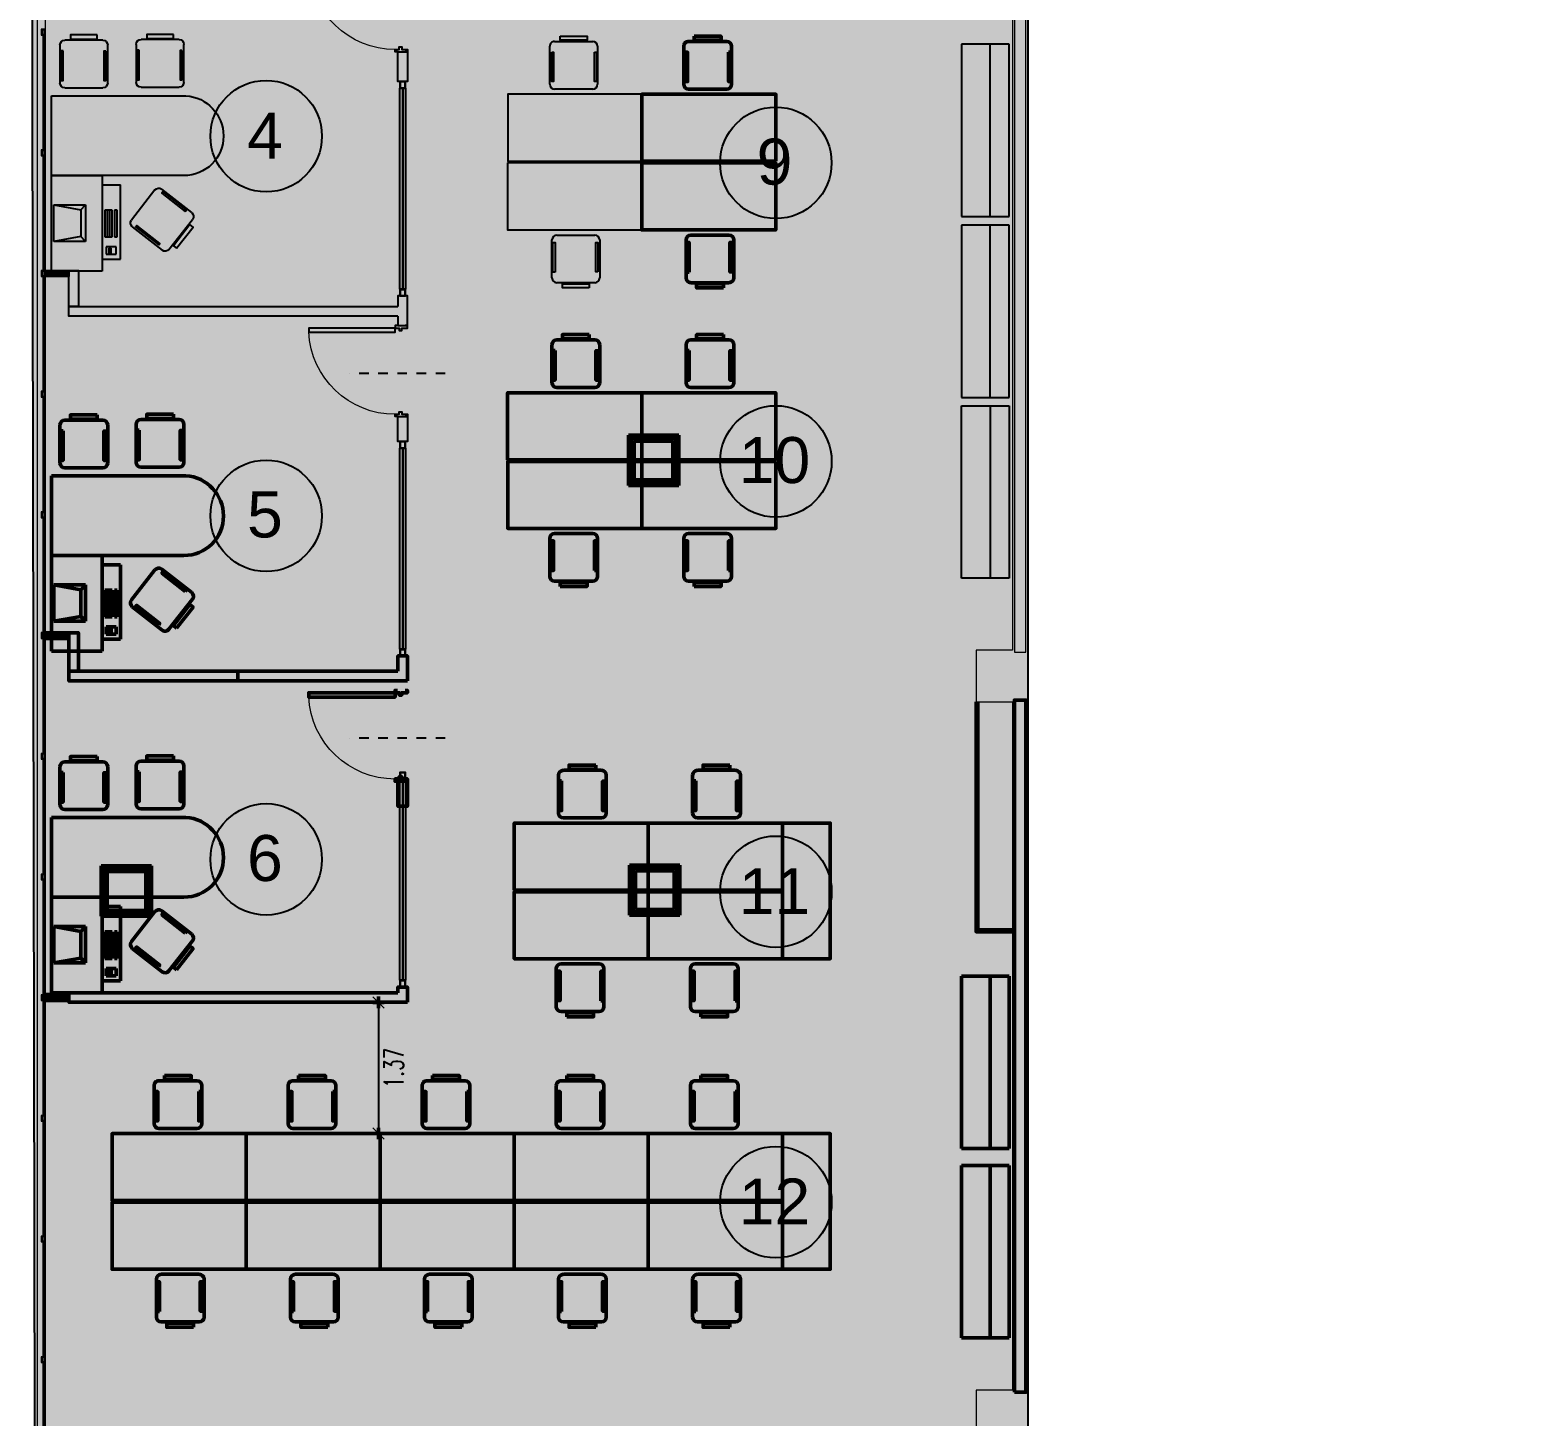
# Model space of a CAD drawing. Header units: millimetres. Extents: x 14 to 290, y 66 to 213.
# Drawn here: x 170.68 to 186.25, y 178.15 to 192.63 of the extents above; entities that cross this region are included whole.
import ezdxf

# ---------------------------------------------------------------- set-up
doc = ezdxf.new("R2010")
doc.units = ezdxf.units.MM
doc.linetypes.add('PIR13A-P-XREF-01-Apoyo$0$DASHDOT2', pattern=[12.7, 6.35, -3.175, 0, -3.175])
doc.layers.add('CARPINTERIA', color=252, linetype='Continuous')
doc.layers.add('IRI-OCASA-Layout R 9$0$OCA_Mobiliario', color=252, linetype='Continuous')
for name, color, linetype, lineweight in [('Durlock', 252, 'Continuous', 50), ('OCASA_TODAS_r08$0$CARPINTERIA', 252, 'Continuous', 15), ('OCASA_TODAS_r08$0$MURO CERAMICO DE 12', 252, 'Continuous', 20), ('OCASA_TODAS_r08$0$REVOQUES', 251, 'Continuous', 15), ('PIR13A-P-XREF-01-Apoyo$0$10-EJES-CARP', 251, 'PIR13A-P-XREF-01-Apoyo$0$DASHDOT2', 25), ('PIR13A-P-XREF-01-Apoyo$0$20-CARPINTERIAS BATIENTE', 251, 'Continuous', 9)]:
    doc.layers.add(name, color=color, linetype=linetype, lineweight=lineweight)
doc.styles.add('COTAS', font='romans.shx', dxfattribs={"width": 0.7})
doc.styles.add('IRI-OCASA-Layout R 9$0$Standard', font='arial.ttf')
doc.dimstyles.new('COTA-I-100', dxfattribs={"dimtxt": 0.2, "dimasz": 0.06, "dimexe": 0, "dimexo": 0, "dimgap": 0.04, "dimtad": 0, "dimzin": 4, "dimdsep": 46, "dimtxsty": 'COTAS', "dimblk": 'M2_COTA', "dimcen": 0.06, "dimclrd": 1, "dimclre": 251, "dimclrt": 2, "dimadec": 0, "dimazin": 0, "dimtfac": 1, "dimtmove": 0, "dimatfit": 3, "dimldrblk": 'M2_COTA', "dimfxl": 0, "dimtvp": -0.8, "dimtolj": 1, "dimtzin": 0, "dimarcsym": 0})

# ---------------------------------------------------------------- blocks, each defined once
blk = doc.blocks.new('OCASA_TODAS_r08$0$car facha iriarte planta 1')
at = {"layer": 'OCASA_TODAS_r08$0$CARPINTERIA', "ltscale": 5}
for p, q in [((-106.56423, -843.192496, -1.198231), (-106.56423, -844.392696, -1.198231)), ((-106.56173, -843.192496, -1.198231), (-106.56173, -844.392696, -1.198231)), ((-106.55923, -843.192496, -1.198231), (-106.55923, -844.392696, -1.198231)), ((-106.55673, -843.192496, -1.198231), (-106.55673, -844.392696, -1.198231)), ((-106.55423, -843.192496, -1.198231), (-106.55423, -844.392696, -1.198231)), ((-106.56423, -844.452696, -1.198231), (-106.56423, -845.652896, -1.198231)), ((-106.56173, -844.452696, -1.198231), (-106.56173, -845.652896, -1.198231)), ((-106.55923, -844.452696, -1.198231), (-106.55923, -845.652896, -1.198231)), ((-106.55673, -844.452696, -1.198231), (-106.55673, -845.652896, -1.198231)), ((-106.55423, -844.452696, -1.198231), (-106.55423, -845.652896, -1.198231)), ((-106.56423, -845.712896, -1.198231), (-106.56423, -846.913096, -1.198231)), ((-106.56173, -845.712896, -1.198231), (-106.56173, -846.913096, -1.198231)), ((-106.55923, -845.712896, -1.198231), (-106.55923, -846.913096, -1.198231)), ((-106.55673, -845.712896, -1.198231), (-106.55673, -846.913096, -1.198231)), ((-106.55423, -845.712896, -1.198231), (-106.55423, -846.913096, -1.198231)), ((-106.56423, -846.973096, -2.371649), (-106.56423, -848.173296, -2.371649)), ((-106.56173, -846.973096, -2.371649), (-106.56173, -848.173296, -2.371649)), ((-106.55923, -846.973096, -2.371649), (-106.55923, -848.173296, -2.371649)), ((-106.55673, -846.973096, -2.371649), (-106.55673, -848.173296, -2.371649)), ((-106.55423, -846.973096, -2.371649), (-106.55423, -848.173296, -2.371649)), ((-106.56423, -848.233296, -1.198231), (-106.56423, -849.433496, -1.198231)), ((-106.56173, -848.233296, -1.198231), (-106.56173, -849.433496, -1.198231)), ((-106.55923, -848.233296, -1.198231), (-106.55923, -849.433496, -1.198231)), ((-106.55673, -848.233296, -1.198231), (-106.55673, -849.433496, -1.198231)), ((-106.55423, -848.233296, -1.198231), (-106.55423, -849.433496, -1.198231)), ((-106.56423, -849.493496, -1.198231), (-106.56423, -850.693696, -1.198231)), ((-106.56173, -849.493496, -1.198231), (-106.56173, -850.693696, -1.198231)), ((-106.55923, -849.493496, -1.198231), (-106.55923, -850.693696, -1.198231)), ((-106.55673, -849.493496, -1.198231), (-106.55673, -850.693696, -1.198231)), ((-106.55423, -849.493496, -1.198231), (-106.55423, -850.693696, -1.198231)), ((-106.56423, -850.753696, -2.371649), (-106.56423, -851.953896, -2.371649)), ((-106.56173, -850.753696, -2.371649), (-106.56173, -851.953896, -2.371649)), ((-106.55923, -850.753696, -2.371649), (-106.55923, -851.953896, -2.371649)), ((-106.55673, -850.753696, -2.371649), (-106.55673, -851.953896, -2.371649)), ((-106.55423, -850.753696, -2.371649), (-106.55423, -851.953896, -2.371649)), ((-106.56423, -852.013896, -1.198231), (-106.56423, -853.214096, -1.198231)), ((-106.56173, -852.013896, -1.198231), (-106.56173, -853.214096, -1.198231)), ((-106.55923, -852.013896, -1.198231), (-106.55923, -853.214096, -1.198231)), ((-106.55673, -852.013896, -1.198231), (-106.55673, -853.214096, -1.198231)), ((-106.55423, -852.013896, -1.198231), (-106.55423, -853.214096, -1.198231)), ((-106.56423, -853.274096, -1.198231), (-106.56423, -854.474296, -1.198231)), ((-106.56173, -853.274096, -1.198231), (-106.56173, -854.474296, -1.198231)), ((-106.55923, -853.274096, -1.198231), (-106.55923, -854.474296, -1.198231)), ((-106.55673, -853.274096, -1.198231), (-106.55673, -854.474296, -1.198231)), ((-106.55423, -853.274096, -1.198231), (-106.55423, -854.474296, -1.198231)), ((-106.56423, -854.534296, -1.198231), (-106.56423, -855.734496, -1.198231)), ((-106.56173, -854.534296, -1.198231), (-106.56173, -855.734496, -1.198231)), ((-106.55923, -854.534296, -1.198231), (-106.55923, -855.734496, -1.198231)), ((-106.55673, -854.534296, -1.198231), (-106.55673, -855.734496, -1.198231)), ((-106.55423, -854.534296, -1.198231), (-106.55423, -855.734496, -1.198231)), ((-106.56423, -855.794496, -1.198231), (-106.56423, -856.994696, -1.198231)), ((-106.56173, -855.794496, -1.198231), (-106.56173, -856.994696, -1.198231)), ((-106.55923, -855.794496, -1.198231), (-106.55923, -856.994696, -1.198231)), ((-106.55673, -855.794496, -1.198231), (-106.55673, -856.994696, -1.198231)), ((-106.55423, -855.794496, -1.198231), (-106.55423, -856.994696, -1.198231)), ((-106.56423, -857.054696, -1.198231), (-106.56423, -858.254896, -1.198231)), ((-106.56173, -857.054696, -1.198231), (-106.56173, -858.254896, -1.198231)), ((-106.55923, -857.054696, -1.198231), (-106.55923, -858.254896, -1.198231)), ((-106.55673, -857.054696, -1.198231), (-106.55673, -858.254896, -1.198231)), ((-106.55423, -857.054696, -1.198231), (-106.55423, -858.254896, -1.198231))]:
    blk.add_line(p, q, dxfattribs=at)
for points, elevation in [([(-106.540619, -888.449626), (-106.620619, -888.449626), (-106.620619, -828.023271), (-106.540619, -828.023271)], 0.000029), ([(-106.580603, -843.132496), (-106.580603, -843.192496), (-106.540603, -843.192496), (-106.540603, -843.132496)], -2.371649), ([(-106.570603, -843.142496), (-106.570603, -843.182496), (-106.550603, -843.182496), (-106.550603, -843.142496)], -2.371649), ([(-106.580603, -844.392696), (-106.580603, -844.452696), (-106.540603, -844.452696), (-106.540603, -844.392696)], -2.371649), ([(-106.570603, -844.402696), (-106.570603, -844.442696), (-106.550603, -844.442696), (-106.550603, -844.402696)], -2.371649), ([(-106.580603, -845.652896), (-106.580603, -845.712896), (-106.540603, -845.712896), (-106.540603, -845.652896)], -2.371649), ([(-106.570603, -845.662896), (-106.570603, -845.702896), (-106.550603, -845.702896), (-106.550603, -845.662896)], -2.371649), ([(-106.580603, -846.913096), (-106.580603, -846.973096), (-106.540603, -846.973096), (-106.540603, -846.913096)], -2.371649), ([(-106.570603, -846.923096), (-106.570603, -846.963096), (-106.550603, -846.963096), (-106.550603, -846.923096)], -2.371649), ([(-106.580603, -848.173296), (-106.580603, -848.233296), (-106.540603, -848.233296), (-106.540603, -848.173296)], -3.545068), ([(-106.570603, -848.183296), (-106.570603, -848.223296), (-106.550603, -848.223296), (-106.550603, -848.183296)], -3.545068), ([(-106.580603, -849.433496), (-106.580603, -849.493496), (-106.540603, -849.493496), (-106.540603, -849.433496)], -2.371649), ([(-106.570603, -849.443496), (-106.570603, -849.483496), (-106.550603, -849.483496), (-106.550603, -849.443496)], -2.371649), ([(-106.580603, -850.693696), (-106.580603, -850.753696), (-106.540603, -850.753696), (-106.540603, -850.693696)], -2.371649), ([(-106.570603, -850.703696), (-106.570603, -850.743696), (-106.550603, -850.743696), (-106.550603, -850.703696)], -2.371649), ([(-106.580603, -851.953896), (-106.580603, -852.013896), (-106.540603, -852.013896), (-106.540603, -851.953896)], -3.545068), ([(-106.570603, -851.963896), (-106.570603, -852.003896), (-106.550603, -852.003896), (-106.550603, -851.963896)], -3.545068), ([(-106.580603, -853.214096), (-106.580603, -853.274096), (-106.540603, -853.274096), (-106.540603, -853.214096)], -2.371649), ([(-106.570603, -853.224096), (-106.570603, -853.264096), (-106.550603, -853.264096), (-106.550603, -853.224096)], -2.371649), ([(-106.580603, -854.474296), (-106.580603, -854.534296), (-106.540603, -854.534296), (-106.540603, -854.474296)], -2.371649), ([(-106.570603, -854.484296), (-106.570603, -854.524296), (-106.550603, -854.524296), (-106.550603, -854.484296)], -2.371649), ([(-106.580603, -855.734496), (-106.580603, -855.794496), (-106.540603, -855.794496), (-106.540603, -855.734496)], -2.371649), ([(-106.570603, -855.744496), (-106.570603, -855.784496), (-106.550603, -855.784496), (-106.550603, -855.744496)], -2.371649), ([(-106.580603, -856.994696), (-106.580603, -857.054696), (-106.540603, -857.054696), (-106.540603, -856.994696)], -2.371649), ([(-106.570603, -857.004696), (-106.570603, -857.044696), (-106.550603, -857.044696), (-106.550603, -857.004696)], -2.371649)]:
    blk.add_lwpolyline(points, close=True, dxfattribs=dict(at, elevation=elevation))
blk = doc.blocks.new('IRI-OCASA-Layout R 9$0$OCA_puesto gerente')
at = {"color": 253}
for p, q in [((0, 2.4735), (0, 1.4745)), ((0.5292, 2.4735), (0, 2.4735)), ((0.5292, 1.4745), (0.5292, 2.4735)), ((0.5292, 2.34927), (0.719485, 2.34927)), ((0.719485, 2.34927), (0.719485, 1.572094)), ((0.572581, 2.220396), (0.572581, 2.296596)), ((0.572581, 2.296596), (0.674181, 2.296596)), ((0.674181, 2.220396), (0.572581, 2.220396)), ((0.597981, 2.233096), (0.597981, 2.283896)), ((0.597981, 2.283896), (0.623381, 2.283896)), ((0.597981, 2.258496), (0.623381, 2.258496)), ((0.623381, 2.233096), (0.597981, 2.233096)), ((0.623381, 2.283896), (0.623381, 2.233096)), ((0.674181, 2.296596), (0.674181, 2.220396)), ((0.843753, 2.009432), (1.156759, 2.254286)), ((1.226948, 2.245711), (1.472357, 1.931996)), ((0.026144, 2.161848), (0.026144, 1.780848)), ((0.305545, 2.111048), (0.026144, 2.161848)), ((0.356345, 2.161848), (0.026144, 2.161848)), ((0.356345, 2.161848), (0.305545, 2.111048)), ((0.305545, 1.831648), (0.305545, 2.111048)), ((0.356345, 1.780848), (0.356345, 2.161848)), ((0.55734, 2.116405), (0.63354, 2.116405)), ((0.55734, 1.837005), (0.55734, 2.116405)), ((0.58274, 1.837005), (0.58274, 2.116405)), ((0.60814, 2.116405), (0.60814, 1.837005)), ((0.63354, 2.116405), (0.63354, 1.837005)), ((0.65894, 2.116405), (0.68434, 2.116405)), ((0.65894, 1.837005), (0.65894, 2.116405)), ((0.68434, 2.116405), (0.68434, 1.837005)), ((1.080587, 1.625528), (0.835178, 1.939243)), ((0.026144, 1.780848), (0.305545, 1.831648)), ((0.026144, 1.780848), (0.356345, 1.780848)), ((0.305545, 1.831648), (0.356345, 1.780848)), ((0.63354, 1.837005), (0.55734, 1.837005)), ((0.68434, 1.837005), (0.65894, 1.837005)), ((1.463782, 1.861807), (1.150775, 1.616953)), ((0.5292, 1.572094), (0.719485, 1.572094)), ((0, 1.4745), (0.5292, 1.4745)), ((1.3836, 1.4745), (0, 1.4745)), ((0, 1.4745), (0, 0.6411)), ((1.7952, 1.059702), (1.7952, 1.063102)), ((0, 0.6411), (1.404391, 0.6411)), ((0.08873, 0.111689), (0.08873, 0.509089)), ((0.13873, 0.559089), (0.53703, 0.559089)), ((0.58703, 0.509089), (0.58703, 0.111689)), ((0.884856, 0.1049), (0.884856, 0.5023)), ((0.934856, 0.5523), (1.333156, 0.5523)), ((1.383156, 0.5023), (1.383156, 0.1049)), ((0.53703, 0.061689), (0.13873, 0.061689)), ((1.333156, 0.0549), (0.934856, 0.0549))]:
    blk.add_line(p, q, dxfattribs=at)
for points in [[(1.119735, 2.199042), (1.131257, 2.184313), (0.88961, 1.995281), (0.878088, 2.01001)], [(1.306357, 2.233303), (1.478999, 2.012608), (1.445367, 1.986298), (1.272725, 2.206994)], [(1.396414, 1.849735), (1.409537, 1.832958), (1.165764, 1.642263), (1.15264, 1.659039)], [(0.12073, 0.172189), (0.09943, 0.172189), (0.09943, 0.481689), (0.12073, 0.481689)], [(0.56633, 0.174889), (0.54763, 0.174889), (0.54763, 0.481689), (0.56633, 0.481689)], [(0.916856, 0.1654), (0.895556, 0.1654), (0.895556, 0.4749), (0.916856, 0.4749)], [(1.362456, 0.1681), (1.343756, 0.1681), (1.343756, 0.4749), (1.362456, 0.4749)], [(0.47833, 0.006789), (0.19813, 0.006789), (0.19813, 0.049489), (0.47833, 0.049489)], [(1.274456, 0), (0.994256, 0), (0.994256, 0.0427), (1.274456, 0.0427)]]:
    blk.add_lwpolyline(points, close=True, dxfattribs=at)
for centre, radius, start, end in [((1.187566, 2.214904), 0.05, 38.034833, 128.034833), ((0.87456, 1.97005), 0.05, 128.034833, 218.034833), ((1.432975, 1.901189), 0.05, 308.034833, 38.034833), ((1.119968, 1.656335), 0.05, 218.034833, 308.034833), ((1.386346, 1.065648), 0.408861, 359.643216, 90.384836), ((1.374057, 1.062211), 0.422202, 274.120115, 359.595756), ((0.13873, 0.509089), 0.05, 90, 180), ((0.53703, 0.509089), 0.05, 0, 90), ((0.934856, 0.5023), 0.05, 90, 180), ((1.333156, 0.5023), 0.05, 0, 90), ((0.13873, 0.111689), 0.05, 180, 270), ((0.53703, 0.111689), 0.05, 270, 0), ((0.934856, 0.1049), 0.05, 180, 270), ((1.333156, 0.1049), 0.05, 270, 0)]:
    blk.add_arc(centre, radius, start, end, dxfattribs=at)
blk = doc.blocks.new('IRI-OCASA-Layout R 9$0$OCA_SILLA')
at = {"linetype": 'Continuous'}
for p, q in [((0.1049, 0.4983), (0.5023, 0.4983)), ((0.0549, 0.05), (0.0549, 0.4483)), ((0.5523, 0.4483), (0.5523, 0.05)), ((0.5023, 0), (0.1049, 0))]:
    blk.add_line(p, q, dxfattribs=at)
for points in [[(0.1654, 0.4663), (0.1654, 0.4876), (0.4749, 0.4876), (0.4749, 0.4663)], [(0, 0.1087), (0, 0.3889), (0.0427, 0.3889), (0.0427, 0.1087)], [(0.1681, 0.0207), (0.1681, 0.0394), (0.4749, 0.0394), (0.4749, 0.0207)]]:
    blk.add_lwpolyline(points, close=True, dxfattribs=at)
for centre, start, end in [((0.1049, 0.4483), 90, 180), ((0.5023, 0.4483), 0, 90), ((0.1049, 0.05), 180, 270), ((0.5023, 0.05), 270, 0)]:
    blk.add_arc(centre, 0.05, start, end, dxfattribs=at)
blk = doc.blocks.new('IRI-OCASA-Layout R 9$0$OCA_ESCRITORIO')
blk.add_lwpolyline([(0, 1.406141), (0, 0.706141), (1.4, 0.706141), (1.4, 1.406141)], close=True)
at = {"rotation": 90}
blk.add_blockref('IRI-OCASA-Layout R 9$0$OCA_SILLA', (0.961163, 0.100303), dxfattribs=at)
blk = doc.blocks.new('IRI-OCASA-Layout R 9$0$OCA_biblioteca')
for p, q in [((0.5, 1.8), (0, 1.8)), ((0, 1.8), (0, 0)), ((0.2, 1.8), (0.2, 0)), ((0.5, 0), (0.5, 1.8)), ((0, 0), (0.5, 0))]:
    blk.add_line(p, q)
blk = doc.blocks.new('PF_2')
at = {"layer": 'CARPINTERIA'}
for p, q in [((-0.06, 0.07), (-0.06, 2.17, -0.000008)), ((-0.033287, 2.17, -0.000002), (-0.033287, 0.07, 0.000009)), ((-0.030287, 2.17, -0.000002), (-0.030287, 0.07)), ((-0.027287, 2.17, -0.000002), (-0.027287, 0.07, 0.000009)), ((0, 2.17, -0.000008), (0, 0.07, 0.000002))]:
    blk.add_line(p, q, dxfattribs=at)
at = {"layer": 'CARPINTERIA', "color": 1, "elevation": -0.000008}
for points in [[(0, 2.17), (0, 2.24), (-0.06, 2.24), (-0.06, 2.17)], [(-0.005, 2.175), (-0.005, 2.235), (-0.055, 2.235), (-0.055, 2.175)]]:
    blk.add_lwpolyline(points, close=True, dxfattribs=at)
at = {"layer": 'CARPINTERIA', "color": 1}
for points in [[(0, 0), (0, 0.07), (-0.06, 0.07), (-0.06, 0)], [(-0.005, 0.005), (-0.005, 0.065), (-0.055, 0.065), (-0.055, 0.005)]]:
    blk.add_lwpolyline(points, close=True, dxfattribs=at)
blk = doc.blocks.new('*U86')
blk.add_lwpolyline([(25, 10), (25, 910), (70, 910), (70, 10)], close=True)
for points in [[(0, -15), (0, 10), (25, 10), (25, -35), (50, -35), (50, -60), (25, -60), (25, -120), (0, -120), (0, -95)], [(950, -15), (950, 10), (925, 10), (925, -35), (900, -35), (900, -60), (925, -60), (925, -120), (950, -120), (950, -95)]]:
    blk.add_lwpolyline(points)
at = {"layer": 'PIR13A-P-XREF-01-Apoyo$0$10-EJES-CARP', "ltscale": 0.25}
blk.add_line((500, -515), (500, 485), dxfattribs=at)
at = {"layer": 'PIR13A-P-XREF-01-Apoyo$0$20-CARPINTERIAS BATIENTE'}
blk.add_arc((23.7975, 9.5475), 902.5, 0, 87.284973, dxfattribs=at)
blk = doc.blocks.new('*U149')
for p, q in [((0.525, 0.0625), (0, 0.0625)), ((0, -0.4625), (0, 0.0625)), ((0.036, 0.0265), (0, 0.0265)), ((0, 0.025), (0, 0.0265)), ((0.0375, 0.025), (0, 0.025)), ((0.036, 0.0265), (0.036, 0.0625)), ((0.036, 0.0625), (0.0375, 0.0625)), ((0.0375, 0.025), (0.0375, 0.0625)), ((0.4875, 0.025), (0.0375, 0.025)), ((0.4875, 0.025), (0.0375, 0.025)), ((0.0375, -0.425), (0.0375, 0.025)), ((0.465, 0.0025), (0.06, 0.0025)), ((0.06, 0.0025), (0.06, -0.4025)), ((0.465, 0.0025), (0.465, -0.4025)), ((0.489, 0.0625), (0.4875, 0.0625)), ((0.4875, 0.025), (0.4875, 0.0625)), ((0.4875, -0.425), (0.4875, 0.025)), ((0.4875, 0.025), (0.525, 0.025)), ((0.489, 0.0265), (0.489, 0.0625)), ((0.489, 0.0265), (0.525, 0.0265)), ((0.525, -0.4625), (0.525, 0.0625)), ((0.525, 0.025), (0.525, 0.0265)), ((0, -0.425), (0.0375, -0.425)), ((0, -0.425), (0, -0.4265)), ((0, -0.4265), (0.036, -0.4265)), ((0, -0.4625), (0.525, -0.4625)), ((0.036, -0.4625), (0.036, -0.4265)), ((0.036, -0.4625), (0.0375, -0.4625)), ((0.0375, -0.425), (0.4875, -0.425)), ((0.0375, -0.4625), (0.0375, -0.425)), ((0.465, -0.4025), (0.06, -0.4025)), ((0.4875, -0.4625), (0.4875, -0.425)), ((0.525, -0.425), (0.4875, -0.425)), ((0.489, -0.4625), (0.4875, -0.4625)), ((0.489, -0.4625), (0.489, -0.4265)), ((0.525, -0.4265), (0.489, -0.4265)), ((0.525, -0.425), (0.525, -0.4265))]:
    blk.add_line(p, q)
for centre, radius in [((0.01875, 0.04375), 0.00525), ((0.2625, 0.01375), 0.00375), ((0.50625, 0.04375), 0.00525), ((0.04875, -0.2), 0.00375), ((0.47625, -0.2), 0.00375), ((0.01875, -0.44375), 0.00525), ((0.2625, -0.41375), 0.00375), ((0.50625, -0.44375), 0.00525)]:
    blk.add_circle(centre, radius)
blk = doc.blocks.new('M2_COTA')
for p, q in [((-1, 0), (1, 0)), ((0, 1), (0, -1))]:
    blk.add_line(p, q)
at = {"const_width": 0.2}
blk.add_lwpolyline([(-1, -1), (1, 1)], dxfattribs=at)
blk = doc.blocks.new('*D165')
at = {"layer": 'Defpoints', "color": 0}
for p in [(174.184306, 182.475573), (174.184306, 181.106343), (174.318532, 181.106343)]:
    blk.add_point(p, dxfattribs=at)
at = {"layer": 'Durlock', "color": 251, "lineweight": -2}
for p, q in [((174.184306, 182.475573), (174.318532, 182.475573)), ((174.184306, 181.106343), (174.318532, 181.106343))]:
    blk.add_line(p, q, dxfattribs=at)
at = {"layer": 'Durlock', "color": 1, "lineweight": -2}
blk.add_line((174.318532, 182.415573), (174.318532, 181.166343), dxfattribs=at)
at = {"layer": 'Durlock', "color": 1, "lineweight": -2, "xscale": 0.06, "yscale": 0.06, "zscale": 0.06}
for p, rotation in [((174.318532, 182.475573), 90), ((174.318532, 181.106343), 270)]:
    blk.add_blockref('M2_COTA', p, dxfattribs=dict(at, rotation=rotation))
at = {"layer": 'Durlock', "color": 2, "insert": (174.478532, 181.790958), "char_height": 0.2, "attachment_point": 5, "rotation": 90, "style": 'COTAS'}
blk.add_mtext('\\A1;1.37', dxfattribs=at)

msp = doc.modelspace()

# ---------------------------------------------------------------- hatches: boundary and pattern name
h = msp.add_hatch(color=50)
h.dxf.hatch_style = 1
h.paths.add_polyline_path([(170.678, 207.848), (175.701, 207.848), (175.701, 203.783), (181.098, 203.783), (181.098, 169.975), (179.074, 169.975), (179.074, 164.119), (170.756, 164.119)])
h.paths.add_polyline_path([(183.4, 146.101), (186.25, 146.101), (186.25, 147.109), (183.4, 147.109)])
h.paths.add_polyline_path([(180.577, 153.84), (184.677, 153.84), (184.677, 157.136), (180.577, 157.136)])
at = {"layer": 'Durlock'}
h = msp.add_hatch(dxfattribs=at)
h.set_pattern_fill('ANGLE', color=256)
h.set_pattern_definition([(0, (179.829, 164.325), (0, 6.985), [5.08, -1.905]), (90, (179.829, 164.325), (-6.985, 4e-16), [5.08, -1.905])])
h.paths.add_polyline_path([(174.521, 186.093), (174.621, 186.093), (174.621, 185.833), (171.086, 185.833), (171.086, 185.933), (174.521, 185.933)])

# ---------------------------------------------------------------- linework, layer by layer
at = {"color": 7}
for centre in [(173.146, 191.522, 0), (178.467, 191.243, 0), (178.468, 188.125, 0), (173.146, 187.557, 0), (173.146, 183.969, 0), (178.468, 183.631, -3.545), (178.468, 180.389, -3.545)]:
    msp.add_circle(centre, 0.582, dxfattribs=at)
at = {"layer": 'Defpoints', "color": 6, "elevation": 0}
msp.add_lwpolyline([(170.678, 207.848), (175.701, 207.848), (175.701, 203.783), (181.098, 203.783), (181.098, 169.975), (179.074, 169.975), (179.074, 164.119), (170.756, 164.119)], close=True, dxfattribs=at)
at = {"layer": 'Durlock'}
for points, elevation in [([(171.086, 186.336), (171.086, 186.276), (170.836, 186.276), (170.836, 186.336)], 0), ([(171.086, 186.316), (171.086, 186.296), (170.836, 186.296), (170.836, 186.316)], 0), ([(171.086, 186.336), (171.186, 186.336), (171.186, 185.933), (171.086, 185.933)], 0), ([(174.521, 184.784), (174.621, 184.784), (174.621, 184.524), (174.521, 184.524)], 0), ([(178.536, 184.348), (179.036, 184.348), (179.036, 182.931), (178.536, 182.931)], -3.545), ([(171.086, 182.556), (171.086, 182.496), (170.836, 182.496), (170.836, 182.556)], -2.372), ([(171.086, 182.536), (171.086, 182.516), (170.836, 182.516), (170.836, 182.536)], -2.372), ([(178.536, 179.689), (179.036, 179.689), (179.036, 181.106), (178.536, 181.106)], -3.545)]:
    msp.add_lwpolyline(points, close=True, dxfattribs=dict(at, elevation=elevation))
for points, elevation in [([(174.521, 185.933), (174.521, 186.093), (174.621, 186.093), (174.621, 185.833)], 0), ([(174.436, 185.833), (171.086, 185.833), (171.086, 185.933), (174.436, 185.933)], 0), ([(174.436, 185.933), (174.521, 185.933)], 0), ([(174.436, 185.833), (174.621, 185.833)], 0), ([(174.621, 182.476), (171.086, 182.476), (171.086, 182.576), (174.521, 182.576)], -2.372), ([(174.521, 182.576), (174.521, 182.636), (174.621, 182.636), (174.621, 182.476)], -2.372)]:
    msp.add_lwpolyline(points, dxfattribs=dict(at, elevation=elevation))
msp.add_lwpolyline([(180.958, 178.404), (181.078, 178.404), (181.078, 185.633), (180.958, 185.633)], close=True, dxfattribs=at)
for points in [[(180.558, 185.613), (180.558, 183.213), (180.958, 183.213)], [(180.578, 185.613), (180.578, 183.233), (180.958, 183.233)]]:
    msp.add_lwpolyline(points, dxfattribs=at)
at = {"layer": 'IRI-OCASA-Layout R 9$0$OCA_Mobiliario'}
msp.add_lwpolyline([(174.522, 192.403), (174.622, 192.403), (174.622, 192.093), (174.522, 192.093)], close=True, dxfattribs=at)
at = {"layer": 'IRI-OCASA-Layout R 9$0$OCA_Mobiliario', "elevation": 0}
for points in [[(171.086, 190.117), (171.086, 190.057), (170.836, 190.057), (170.836, 190.117)], [(171.086, 190.097), (171.086, 190.077), (170.836, 190.077), (170.836, 190.097)], [(171.086, 190.117), (171.186, 190.117), (171.186, 189.743), (171.086, 189.743)], [(174.521, 188.593), (174.621, 188.593), (174.621, 188.333), (174.521, 188.333)]]:
    msp.add_lwpolyline(points, close=True, dxfattribs=at)
for points in [[(174.521, 189.643), (174.521, 189.543), (174.621, 189.543), (174.621, 189.853), (174.521, 189.853), (174.521, 189.743)], [(174.521, 189.643), (171.086, 189.643), (171.086, 189.743), (174.521, 189.743)]]:
    msp.add_lwpolyline(points, dxfattribs=at)
at = {"layer": 'OCASA_TODAS_r08$0$MURO CERAMICO DE 12'}
msp.add_lwpolyline([(180.958, 186.133), (181.078, 186.133), (181.078, 193.252), (180.958, 193.252), (180.958, 186.133)], dxfattribs=at)
at = {"layer": 'OCASA_TODAS_r08$0$REVOQUES'}
for points in [[(181.098, 171.844), (181.098, 209.045)], [(180.938, 193.232), (180.938, 186.153), (180.558, 186.153), (180.558, 185.613), (180.938, 185.613), (180.938, 178.424), (180.558, 178.424), (180.558, 177.884)]]:
    msp.add_lwpolyline(points, dxfattribs=at)

# ---------------------------------------------------------------- block references
at = {"layer": 'Durlock', "rotation": 180}
for name, p in [('IRI-OCASA-Layout R 9$0$OCA_ESCRITORIO', (178.468, 192.666, 0)), ('IRI-OCASA-Layout R 9$0$OCA_biblioteca', (180.905, 182.748, 0)), ('IRI-OCASA-Layout R 9$0$OCA_ESCRITORIO', (172.936, 181.812, -3.545)), ('IRI-OCASA-Layout R 9$0$OCA_ESCRITORIO', (174.336, 181.812, -3.545)), ('IRI-OCASA-Layout R 9$0$OCA_ESCRITORIO', (175.736, 181.812, -3.545)), ('IRI-OCASA-Layout R 9$0$OCA_ESCRITORIO', (177.136, 181.812, -3.545)), ('IRI-OCASA-Layout R 9$0$OCA_ESCRITORIO', (178.536, 181.812, -3.545)), ('IRI-OCASA-Layout R 9$0$OCA_biblioteca', (180.905, 180.771, 0))]:
    msp.add_blockref(name, p, dxfattribs=at)
at = {"layer": 'Durlock'}
for name, p in [('IRI-OCASA-Layout R 9$0$OCA_ESCRITORIO', (177.067, 189.836, 0)), ('PF_2', (174.601, 186.093, 0)), ('*U149', (176.928, 188.335, 0)), ('PF_2', (174.601, 182.636, -2.372)), ('*U149', (176.941, 183.847, -3.545)), ('*U149', (171.424, 183.839, 0)), ('IRI-OCASA-Layout R 9$0$OCA_ESCRITORIO', (171.536, 178.983, -3.545)), ('IRI-OCASA-Layout R 9$0$OCA_ESCRITORIO', (172.936, 178.983, -3.545)), ('IRI-OCASA-Layout R 9$0$OCA_ESCRITORIO', (174.336, 178.983, -3.545)), ('IRI-OCASA-Layout R 9$0$OCA_ESCRITORIO', (175.736, 178.983, -3.545)), ('IRI-OCASA-Layout R 9$0$OCA_ESCRITORIO', (177.136, 178.983, -3.545))]:
    msp.add_blockref(name, p, dxfattribs=at)
at = {"layer": 'Durlock', "xscale": -1, "rotation": 180}
for name, p in [('IRI-OCASA-Layout R 9$0$OCA_ESCRITORIO', (175.667, 189.549, 0)), ('IRI-OCASA-Layout R 9$0$OCA_ESCRITORIO', (177.067, 189.549, 0)), ('IRI-OCASA-Layout R 9$0$OCA_puesto gerente', (170.904, 188.617, 0)), ('IRI-OCASA-Layout R 9$0$OCA_puesto gerente', (170.904, 185.049, -2.372)), ('IRI-OCASA-Layout R 9$0$OCA_ESCRITORIO', (175.736, 185.054, -3.545)), ('IRI-OCASA-Layout R 9$0$OCA_ESCRITORIO', (177.136, 185.054, -3.545))]:
    msp.add_blockref(name, p, dxfattribs=at)
at = {"layer": 'Durlock', "xscale": -1}
for p in [(177.068, 186.719, 0), (178.468, 186.719, 0), (177.136, 182.225, -3.545), (178.536, 182.225, -3.545)]:
    msp.add_blockref('IRI-OCASA-Layout R 9$0$OCA_ESCRITORIO', p, dxfattribs=at)
at = {"layer": 'Durlock', "xscale": -0.001, "yscale": 0.001, "zscale": 0.001, "rotation": 90}
msp.add_blockref('*U86', (174.501, 185.734, 0), dxfattribs=at)
at = {"layer": 'IRI-OCASA-Layout R 9$0$OCA_Mobiliario', "xscale": -0.001, "yscale": 0.001, "zscale": 0.001, "rotation": 90}
for p in [(174.501, 193.353, 0), (174.501, 189.543, 0)]:
    msp.add_blockref('*U86', p, dxfattribs=at)
at = {"layer": 'IRI-OCASA-Layout R 9$0$OCA_Mobiliario', "xscale": -1, "rotation": 180}
msp.add_blockref('IRI-OCASA-Layout R 9$0$OCA_puesto gerente', (170.904, 192.585, 0), dxfattribs=at)
at = {"layer": 'IRI-OCASA-Layout R 9$0$OCA_Mobiliario', "rotation": 180}
for name, p in [('IRI-OCASA-Layout R 9$0$OCA_ESCRITORIO', (177.068, 192.666, 0)), ('IRI-OCASA-Layout R 9$0$OCA_biblioteca', (180.905, 192.481, 0)), ('IRI-OCASA-Layout R 9$0$OCA_biblioteca', (180.905, 190.593, 0))]:
    msp.add_blockref(name, p, dxfattribs=at)
at = {"layer": 'IRI-OCASA-Layout R 9$0$OCA_Mobiliario'}
for name, p in [('PF_2', (174.601, 189.853, 0)), ('IRI-OCASA-Layout R 9$0$OCA_ESCRITORIO', (175.667, 189.836, 0))]:
    msp.add_blockref(name, p, dxfattribs=at)
at = {"layer": 'IRI-OCASA-Layout R 9$0$OCA_Mobiliario', "xscale": -1}
msp.add_blockref('IRI-OCASA-Layout R 9$0$OCA_biblioteca', (180.905, 186.904, 0), dxfattribs=at)
at = {"layer": 'OCASA_TODAS_r08$0$CARPINTERIA', "color": 1}
msp.add_blockref('OCASA_TODAS_r08$0$car facha iriarte planta 1', (277.377, 1035.77, 0), dxfattribs=at)

# ---------------------------------------------------------------- texts
at = {"color": 7, "char_height": 0.48, "attachment_point": 7, "style": 'IRI-OCASA-Layout R 9$0$Standard'}
for s, insert in [('\\pxqc;4', (171.408, 191.288, 0)), ('\\pxqc;9', (176.729, 191.009, 0)), ('\\pxqc;10', (176.729, 187.892, 0)), ('\\pxqc;5', (171.408, 187.324, 0)), ('\\pxqc;6', (171.408, 183.736, 0)), ('\\pxqc;11', (176.729, 183.397, -3.545)), ('\\pxqc;12', (176.729, 180.156, -3.545))]:
    msp.add_mtext_dynamic_manual_height_columns(s, width=3.44891, gutter_width=12.5, heights=[0], dxfattribs=dict(at, insert=insert))

# ---------------------------------------------------------------- dimensions: what is measured, and where the dimension line sits
at = {"layer": 'Durlock'}
dim = msp.add_linear_dim(base=(174.319, 181.106), p1=(174.184, 182.476, -2.372), p2=(174.184, 181.106, -3.545), angle=90, dimstyle='COTA-I-100', dxfattribs=at)
dim.commit()
dim.dimension.update_dxf_attribs({"geometry": '*D165', "text_midpoint": (174.479, 181.791)})

doc.saveas('drawing.dxf')
